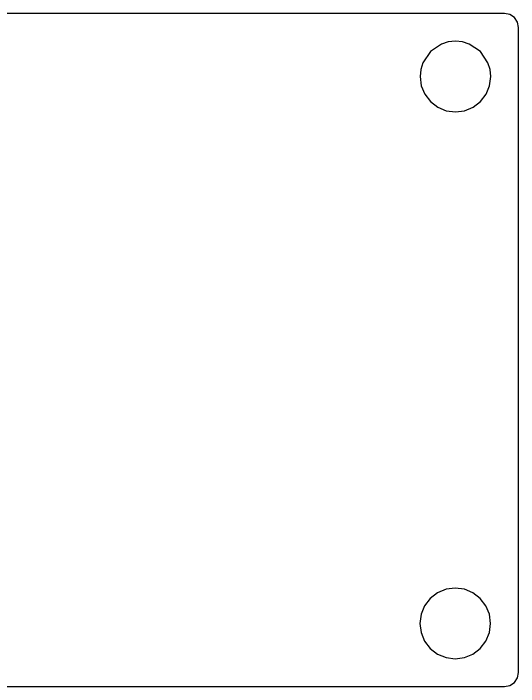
# Model space of a CAD drawing. Extents: x 90 to 318, y -186 to -110.
# Drawn here: x 261.1 to 318.3, y -185.7 to -109.5 of the extents above; entities that cross this region are included whole.
import ezdxf

# ---------------------------------------------------------------- set-up
doc = ezdxf.new("R2010")
doc.units = 0

msp = doc.modelspace()

# ---------------------------------------------------------------- linework, layer by layer
at = {"layer": 'B.Silkscreen', "color": 10}
for points in [[(316.705851, -109.537071), (91.281135, -109.537071)], [(318.293299, -111.124485), (318.16855, -110.506571), (317.828349, -110.001973), (317.323761, -109.661756), (316.705851, -109.536988)], [(318.293349, -184.149477), (318.293349, -111.124569)], [(316.705851, -185.736842), (317.313357, -185.616019), (317.828379, -185.271906), (318.172507, -184.756895), (318.293349, -184.149393)], [(216.874716, -185.736975), (316.705851, -185.736975)]]:
    msp.add_lwpolyline(points, dxfattribs=at)
at = {"layer": 'B.Silkscreen', "color": 7}
for points in [[(315.149603, -116.680729), (315.068337, -115.87459), (314.835263, -115.12375), (313.978031, -113.852306), (312.706586, -112.995074), (311.955746, -112.762), (311.149608, -112.680734), (310.34347, -112.762), (309.59263, -112.995074), (308.321185, -113.852306), (307.463953, -115.12375), (307.230879, -115.87459), (307.149613, -116.680729), (307.288075, -117.724398), (307.685511, -118.680726), (308.314997, -119.50308), (309.149611, -120.144826), (310.122686, -120.546749), (311.149608, -120.680724), (312.17653, -120.546749), (313.149605, -120.144826), (313.984219, -119.50308), (314.613705, -118.680726), (315.011141, -117.724398), (315.149603, -116.680729), (315.149603, -116.680729)], [(315.136108, -178.593151), (314.997646, -177.549482), (314.60021, -176.593153), (313.970724, -175.7708), (313.136111, -175.129054), (312.163036, -174.72713), (311.136113, -174.593156), (310.109191, -174.72713), (309.136116, -175.129054), (308.301502, -175.7708), (307.672016, -176.593153), (307.27458, -177.549482), (307.136118, -178.593151), (307.27458, -179.63682), (307.672016, -180.593148), (308.301502, -181.415502), (309.136116, -182.057248), (310.109191, -182.459171), (311.136113, -182.593146), (312.163036, -182.459171), (313.136111, -182.057248), (313.970724, -181.415502), (314.60021, -180.593148), (314.997646, -179.63682), (315.136108, -178.593151), (315.136108, -178.593151)]]:
    msp.add_lwpolyline(points, dxfattribs=at)

doc.saveas('drawing.dxf')
